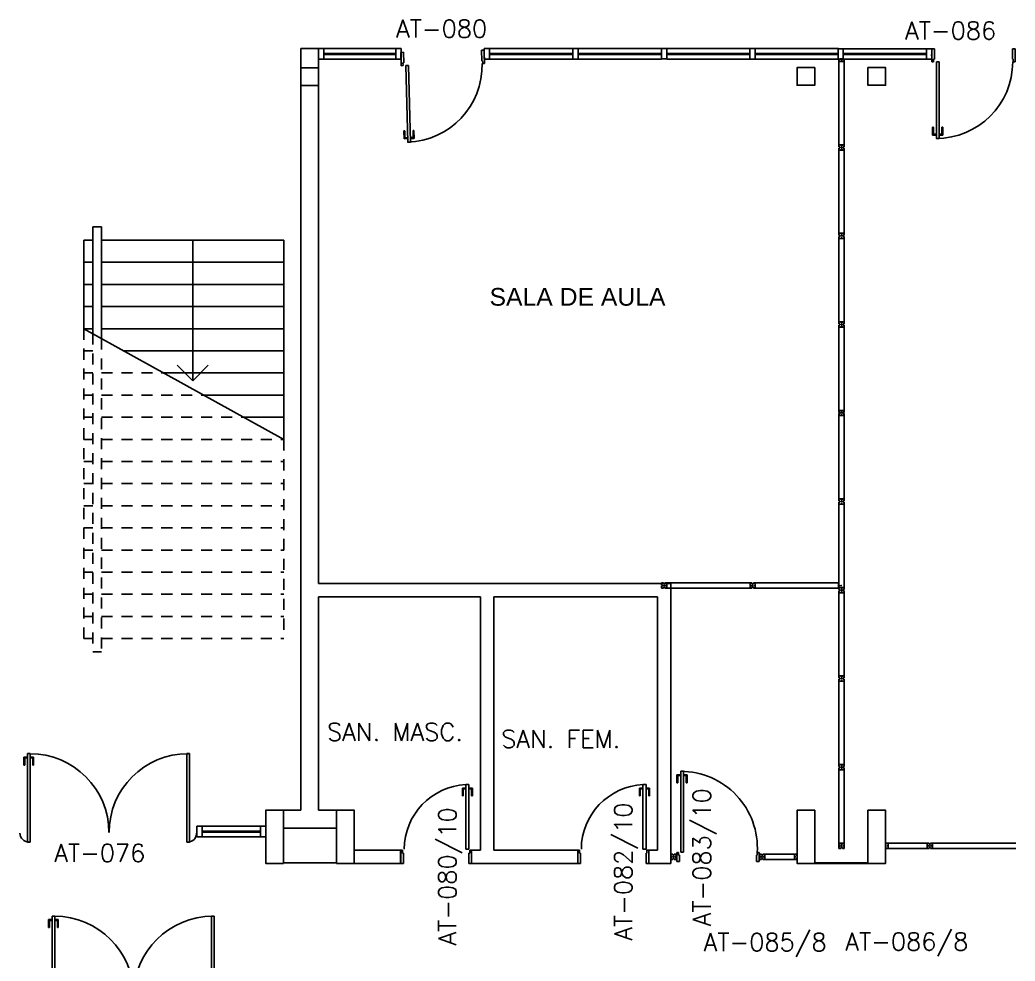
# Model space of a CAD drawing. Header units: millimetres. Extents: x 2860 to 3104, y 1039 to 1134.
# Drawn here: x 2947.93 to 2959.17, y 1060.27 to 1070.9 of the extents above; entities that cross this region are included whole.
import ezdxf

# ---------------------------------------------------------------- set-up
doc = ezdxf.new("R2010")
doc.units = ezdxf.units.MM
doc.linetypes.add('HIDDEN2', pattern=[0.1875, 0.125, -0.0625])
for name, color, linetype in [('ALV', 2, 'Continuous'), ('DIV', 2, 'Continuous'), ('ESC', 1, 'Continuous'), ('ESQ', 2, 'Continuous'), ('ESTR', 3, 'Continuous'), ('PORTA', 2, 'Continuous'), ('TEXTO', 2, 'Continuous'), ('TEXTO-ENDEREÇO', 2, 'Continuous')]:
    doc.layers.add(name, color=color, linetype=linetype)
doc.styles.get("Standard").update_dxf_attribs({"font": 'arial.ttf'})
doc.styles.add('UNB-100', font='simplex.shx', dxfattribs={"height": 0.2})
doc.styles.add('UNB-100-1', font='simplex.shx', dxfattribs={"height": 0.2})

# ---------------------------------------------------------------- blocks, each defined once
blk = doc.blocks.new('PILINT-TTS')
for points in [[(-0.2, 0), (-0.2, -0.2), (0, -0.2), (0, 0)], [(-0.8, 0), (-0.8, -0.2), (-1, -0.2), (-1, 0)], [(-0.8, -8.39), (-0.8, -8.99), (-1, -8.99), (-1, -8.39)]]:
    blk.add_lwpolyline(points, close=True)
blk.add_lwpolyline([(-0.2, -8.99), (0, -8.99), (0, -8.39), (-0.2, -8.39), (-0.2, -8.99)])
blk = doc.blocks.new('DIVMT-TTS')
for p, q in [((-0.03, 0.03), (-0.03, 0.006)), ((-0.008, 0.03), (-0.03, 0.03)), ((-0.0185, 0.006), (-0.03, 0.006)), ((-0.0185, -0.006), (-0.0185, 0.006)), ((-0.008, 0.03), (-0.008, 0.02)), ((-0.008, 0.02), (0.008, 0.02)), ((-0.0051, 0), (0.0051, 0)), ((0.0051, 0), (-0.0051, 0)), ((-0.0051, 0), (0.0051, 0)), ((0, -0.0051), (0, 0.0051)), ((0, 0.0051), (0, -0.0051)), ((0.008, 0.03), (0.008, 0.02)), ((0.008, 0.03), (0.03, 0.03)), ((0.0205, 0.006), (0.03, 0.006)), ((0.0205, -0.006), (0.0205, 0.006)), ((0.0205, 0.006), (0.0205, -0.006)), ((0.0205, 0.006), (0.03, 0.006)), ((0.97, 0.03), (0.03, 0.03)), ((0.03, 0.006), (0.03, 0.03)), ((0.03, -0.03), (0.03, 0.03)), ((0.03, -0.005), (0.03, 0.005)), ((0.97, -0.03), (0.97, 0.03)), ((0.97, 0.03), (0.97, 0.009)), ((0.97, 0.009), (0.97, 0.027)), ((0.9795, 0.006), (0.97, 0.006)), ((0.97, -0.005), (0.97, 0.005)), ((0.9795, 0.006), (0.9795, -0.006)), ((1.0051, 0), (0.9949, 0)), ((1, 0.0051), (1, -0.0051)), ((-0.0185, -0.006), (-0.03, -0.006)), ((-0.03, -0.03), (-0.03, -0.006)), ((-0.008, -0.03), (-0.03, -0.03)), ((-0.008, -0.03), (-0.008, -0.02)), ((-0.008, -0.02), (0.008, -0.02)), ((0.008, -0.03), (0.008, -0.02)), ((0.008, -0.03), (0.03, -0.03)), ((0.0205, -0.006), (0.03, -0.006)), ((0.0205, -0.006), (0.03, -0.006)), ((0.03, -0.006), (0.03, -0.03)), ((0.97, -0.03), (0.03, -0.03)), ((0.9795, -0.006), (0.97, -0.006)), ((0.97, -0.009), (0.97, -0.027))]:
    blk.add_line(p, q)
blk = doc.blocks.new('PTDP-TTS')
at = {"color": 2}
for p, q in [((0.084, 0.9), (0.115, 0.9)), ((0.084, -0.1), (0.084, 0.9)), ((0.114, -0.1), (0.114, 0.9)), ((1.884, 0.9), (1.914, 0.9)), ((1.884, -0.1), (1.884, 0.9)), ((1.914, -0.1), (1.914, 0.9)), ((0.084, -0.1), (0.115, -0.1)), ((1.885, -0.101), (1.915, -0.101))]:
    blk.add_line(p, q, dxfattribs=at)
at = {"color": 1}
for centre, radius, start, end in [((0.114, 0.006), 0.892, 0, 90), ((1.899, 0.006), 0.892, 90, 180), ((0.098, 0), 0.098, 180, 270), ((1.896, -0.001), 0.0991, 271.7192, 0)]:
    blk.add_arc(centre, radius, start, end, dxfattribs=at)
at = {"layer": 'ESQ', "color": 1}
for p, q in [((0.044, 0.86), (0.044, 0.77)), ((0.044, 0.86), (0.084, 0.86)), ((0.054, 0.85), (0.054, 0.77)), ((0.054, 0.85), (0.084, 0.85)), ((0.154, 0.86), (0.114, 0.86)), ((0.144, 0.85), (0.114, 0.85)), ((0.144, 0.85), (0.144, 0.77)), ((0.154, 0.86), (0.154, 0.77)), ((0.054, 0.77), (0.044, 0.77)), ((0.144, 0.77), (0.154, 0.77))]:
    blk.add_line(p, q, dxfattribs=at)
blk = doc.blocks.new('PE80-TTS')
for p, q in [((0.075, 0), (-0.075, 0)), ((-0.075, -0.03), (-0.075, 0)), ((0.075, 0), (0.075, -0.02)), ((0.777, 0.01), (0.687, 0.01)), ((0.687, 0), (0.687, 0.01)), ((0.777, 0.01), (0.777, -0.03)), ((0.04, -0.03), (-0.075, -0.03)), ((0.075, -0.02), (0.04, -0.02)), ((0.04, -0.03), (0.04, -0.02)), ((0.085, -0.03), (0.817, -0.03)), ((0.085, -0.03), (0.085, -0.065)), ((0.085, -0.065), (0.817, -0.065)), ((0.767, 0), (0.687, 0)), ((0.767, -0.095), (0.687, -0.095)), ((0.687, -0.095), (0.687, -0.105)), ((0.777, -0.105), (0.687, -0.105)), ((0.767, 0), (0.767, -0.03)), ((0.767, -0.095), (0.767, -0.065)), ((0.777, -0.105), (0.777, -0.065)), ((0.817, -0.065), (0.817, -0.03)), ((0.04, -0.771), (-0.075, -0.771)), ((-0.075, -0.771), (-0.075, -0.801)), ((0.04, -0.771), (0.04, -0.781)), ((0.075, -0.781), (0.04, -0.781)), ((0.075, -0.801), (0.075, -0.781)), ((0.075, -0.801), (-0.075, -0.801)), ((0.075, -0.802), (-0.075, -0.802))]:
    blk.add_line(p, q)
at = {"color": 1}
blk.add_arc((0.085, -0.03), 0.731, 270, 357.3429, dxfattribs=at)
blk = doc.blocks.new('PDV2E-TTS')
at = {"layer": 'DIV'}
for p, q in [((-0.967, 0.035), (-0.967, 0.05)), ((-0.967, 0.05), (-0.937, 0.05)), ((-0.967, -0.035), (-0.967, 0.035)), ((-0.937, 0.05), (-0.937, -0.02)), ((-0.068, 0.05), (-0.068, -0.02)), ((-0.038, 0.05), (-0.068, 0.05)), ((-0.038, 0.035), (-0.038, 0.05)), ((-0.038, -0.035), (-0.038, 0.035)), ((-0.967, -0.05), (-0.967, -0.035)), ((-0.947, -0.05), (-0.967, -0.05)), ((-0.947, -0.02), (-0.947, -0.05)), ((-0.947, -0.02), (-0.937, -0.02)), ((-0.083, -0.054), (-0.113, -0.054)), ((-0.113, -0.054), (-0.113, -0.969)), ((-0.083, -0.054), (-0.083, -0.969)), ((-0.059, -0.02), (-0.068, -0.02)), ((-0.059, -0.02), (-0.059, -0.05)), ((-0.059, -0.05), (-0.037, -0.05)), ((-0.038, -0.05), (-0.038, -0.035)), ((-0.113, -0.969), (-0.083, -0.969))]:
    blk.add_line(p, q, dxfattribs=at)
at = {"layer": 'DIV', "color": 1}
for p, q in [((-0.145, -0.839), (-0.155, -0.839)), ((-0.155, -0.929), (-0.155, -0.839)), ((-0.145, -0.919), (-0.145, -0.839)), ((-0.05, -0.839), (-0.04, -0.839)), ((-0.05, -0.919), (-0.05, -0.839)), ((-0.04, -0.929), (-0.04, -0.839)), ((-0.155, -0.929), (-0.115, -0.929)), ((-0.145, -0.919), (-0.115, -0.919)), ((-0.05, -0.919), (-0.08, -0.919)), ((-0.04, -0.929), (-0.08, -0.929))]:
    blk.add_line(p, q, dxfattribs=at)
blk.add_arc((-0.081, -0.101), 0.867, 176.6046, 269.9049, dxfattribs=at)
blk = doc.blocks.new('ESCA-TTS')
at = {"color": 1}
for p, q in [((-0.2, 0.15), (-0.2, -1.111)), ((-0.1, 0.15), (-0.2, 0.15)), ((-0.1, 0.15), (-0.1, -1.055)), ((-0.2, 0), (-2.26, 0)), ((0, 0), (-0.1, 0)), ((0, 0), (0, -1)), ((-0.2, -0.25), (-2.26, -0.25)), ((0, -0.25), (-0.1, -0.25)), ((-0.2, -0.5), (-2.26, -0.5)), ((0, -0.5), (-0.1, -0.5)), ((-0.2, -0.75), (-2.26, -0.75)), ((0, -0.75), (-0.1, -0.75)), ((-0.2, -1), (-2.26, -1)), ((0, -1), (-0.1, -1)), ((-0.452, -1.25), (-2.26, -1.25)), ((-0.904, -1.5), (-2.26, -1.5)), ((-1.356, -1.75), (-2.26, -1.75)), ((-1.808, -2), (-2.26, -2))]:
    blk.add_line(p, q, dxfattribs=at)
at = {"color": 1, "linetype": 'Continuous'}
for p in [(-2.26, 0), (0, -1)]:
    blk.add_line(p, (-2.26, -2.25), dxfattribs=at)
at = {"color": 1, "linetype": 'HIDDEN2'}
for p, q in [((0, -1), (0, -4.5)), ((-0.2, -1.111), (-0.2, -4.65)), ((-0.1, -1.055), (-0.1, -4.65)), ((0, -1.25), (-0.1, -1.25)), ((-0.2, -1.5), (-0.904, -1.5)), ((0, -1.5), (-0.1, -1.5)), ((-0.2, -1.75), (-1.356, -1.75)), ((0, -1.75), (-0.1, -1.75)), ((-0.2, -2), (-1.808, -2)), ((0, -2), (-0.1, -2)), ((-2.26, -2.25), (-2.26, -4.5)), ((-0.2, -2.25), (-2.26, -2.25)), ((0, -2.25), (-0.1, -2.25)), ((-0.2, -2.5), (-2.26, -2.5)), ((0, -2.5), (-0.1, -2.5)), ((-0.2, -2.75), (-2.26, -2.75)), ((0, -2.75), (-0.1, -2.75)), ((-0.2, -3), (-2.26, -3)), ((0, -3), (-0.1, -3)), ((-0.2, -3.25), (-2.26, -3.25)), ((0, -3.25), (-0.1, -3.25)), ((-0.2, -3.5), (-2.26, -3.5)), ((0, -3.5), (-0.1, -3.5)), ((-0.2, -3.75), (-2.26, -3.75)), ((0, -3.75), (-0.1, -3.75)), ((-0.2, -4), (-2.26, -4)), ((0, -4), (-0.1, -4)), ((-0.2, -4.25), (-2.26, -4.25)), ((0, -4.25), (-0.1, -4.25)), ((-0.2, -4.5), (-2.26, -4.5)), ((0, -4.5), (-0.1, -4.5)), ((-0.1, -4.65), (-0.2, -4.65))]:
    blk.add_line(p, q, dxfattribs=at)
blk = doc.blocks.new('PDV1E-TTS')
at = {"layer": 'DIV'}
for p, q in [((-0.94, 0.075), (-0.91, 0.075)), ((-0.94, 0.06), (-0.94, 0.075)), ((-0.94, -0.06), (-0.94, 0.06)), ((-0.91, 0.075), (-0.91, -0.045)), ((0, 0.075), (-0.03, 0.075)), ((-0.03, 0.075), (-0.03, -0.045)), ((0, 0.06), (0, 0.075)), ((0, -0.06), (0, 0.06)), ((0, 0), (0.012, 0)), ((-0.94, -0.075), (-0.94, -0.06)), ((-0.92, -0.075), (-0.94, -0.075)), ((-0.92, -0.045), (-0.92, -0.075)), ((-0.92, -0.045), (-0.91, -0.045)), ((-0.082, -0.075), (-0.082, -0.94)), ((-0.052, -0.075), (-0.082, -0.075)), ((-0.052, -0.075), (-0.052, -0.94)), ((-0.02, -0.045), (-0.03, -0.045)), ((-0.02, -0.045), (-0.02, -0.075)), ((-0.02, -0.075), (0, -0.075)), ((0, -0.075), (0, -0.06)), ((-0.114, -0.81), (-0.124, -0.81)), ((-0.124, -0.9), (-0.124, -0.81)), ((-0.114, -0.89), (-0.114, -0.81)), ((-0.114, -0.89), (-0.084, -0.89)), ((-0.019, -0.89), (-0.049, -0.89)), ((-0.019, -0.81), (-0.009, -0.81)), ((-0.019, -0.89), (-0.019, -0.81)), ((-0.009, -0.9), (-0.009, -0.81)), ((-0.124, -0.9), (-0.084, -0.9)), ((-0.082, -0.94), (-0.052, -0.94)), ((-0.009, -0.9), (-0.049, -0.9))]:
    blk.add_line(p, q, dxfattribs=at)
blk.add_arc((-0.048, -0.075), 0.865, 180, 270, dxfattribs=at)
blk = doc.blocks.new('DIV-TTS')
for p, q in [((-0.0051, 0), (0.0051, 0)), ((0, -0.0051), (0, 0.0051)), ((0.0205, 0.006), (0.03, 0.006)), ((0.0205, -0.006), (0.0205, 0.006)), ((0.03, 0.03), (0.97, 0.03)), ((0.03, 0.03), (0.03, -0.03)), ((0.03, 0.009), (0.03, 0.027)), ((0.03, 0.005), (0.03, -0.005)), ((0.97, 0.03), (0.97, -0.03)), ((0.9795, 0.006), (0.97, 0.006)), ((0.97, 0.005), (0.97, -0.005)), ((0.9795, -0.006), (0.9795, 0.006)), ((1.0051, 0), (0.9949, 0)), ((0.9949, 0), (1.0051, 0)), ((1, -0.0051), (1, 0.0051)), ((0.0205, -0.006), (0.03, -0.006)), ((0.03, -0.03), (0.03, -0.009)), ((0.03, -0.009), (0.03, -0.027)), ((0.03, -0.03), (0.97, -0.03)), ((0.9795, -0.006), (0.97, -0.006))]:
    blk.add_line(p, q)
blk = doc.blocks.new('MTINI-TTS')
for p, q in [((-0.03, 0.008), (-0.03, 0.03)), ((0.03, 0.03), (-0.03, 0.03)), ((-0.03, 0.008), (-0.02, 0.008)), ((-0.009, 0.03), (-0.027, 0.03)), ((-0.02, 0.008), (-0.02, 0)), ((-0.001, 0), (-0.02, 0)), ((-0.006, 0.02), (-0.006, 0.03)), ((-0.006, 0.023), (-0.006, 0.027)), ((-0.006, 0.02), (0.006, 0.02)), ((0.005, 0.03), (-0.005, 0.03)), ((0.005, 0), (-0.005, 0)), ((0.004, 0.02), (-0.004, 0.02)), ((0.02, 0), (-0.001, 0)), ((0, -0.005), (0, 0.005)), ((0.006, 0.02), (0.006, 0.03)), ((0.006, 0.023), (0.006, 0.027)), ((0.009, 0.03), (0.027, 0.03)), ((0.03, 0.008), (0.02, 0.008)), ((0.02, 0), (0.02, 0.008)), ((0.03, 0.008), (0.03, 0.03))]:
    blk.add_line(p, q)
blk = doc.blocks.new('MTT-TTS')
for p, q in [((-0.008, 0.03), (-0.03, 0.03)), ((-0.03, 0.03), (-0.03, 0.006)), ((-0.0185, 0.006), (-0.03, 0.006)), ((-0.0185, -0.006), (-0.0185, 0.006)), ((-0.008, 0.03), (-0.008, 0.02)), ((-0.008, 0.02), (0.008, 0.02)), ((-0.0051, 0), (0.0051, 0)), ((0, -0.0051), (0, 0.0051)), ((0.008, 0.03), (0.03, 0.03)), ((0.008, 0.03), (0.008, 0.02)), ((0.0205, -0.006), (0.0205, 0.006)), ((0.0205, 0.006), (0.03, 0.006)), ((0.03, 0.006), (0.03, 0.03)), ((-0.03, -0.03), (-0.03, -0.006)), ((-0.0185, -0.006), (-0.03, -0.006)), ((-0.008, -0.03), (-0.03, -0.03)), ((-0.008, -0.02), (0.008, -0.02)), ((-0.008, -0.03), (-0.008, -0.02)), ((0.008, -0.03), (0.008, -0.02)), ((0.008, -0.03), (0.03, -0.03)), ((0.0205, -0.006), (0.03, -0.006)), ((0.03, -0.006), (0.03, -0.03))]:
    blk.add_line(p, q)

msp = doc.modelspace()

# ---------------------------------------------------------------- linework, layer by layer
at = {"layer": 'ALV'}
for p, q in [((2951.103, 1070.164), (2951.103, 1061.974)), ((2951.303, 1070.164), (2951.303, 1064.537)), ((2951.303, 1064.537), (2955.283, 1064.537)), ((2955.283, 1061.374), (2955.283, 1064.537)), ((2951.303, 1064.387), (2951.303, 1061.974)), ((2951.303, 1064.387), (2953.133, 1064.387)), ((2953.133, 1061.524), (2953.133, 1064.387)), ((2953.283, 1061.524), (2953.283, 1064.387)), ((2953.283, 1064.387), (2955.133, 1064.387)), ((2955.133, 1061.524), (2955.133, 1064.387)), ((2951.103, 1061.974), (2950.908, 1061.974)), ((2951.303, 1061.974), (2951.507, 1061.974)), ((2950.908, 1061.774), (2951.508, 1061.774)), ((2951.708, 1061.524), (2952.232, 1061.524)), ((2952.232, 1061.524), (2952.231, 1061.374)), ((2953.033, 1061.374), (2953.033, 1061.524)), ((2953.033, 1061.524), (2953.133, 1061.524)), ((2953.283, 1061.524), (2954.232, 1061.524)), ((2954.232, 1061.524), (2954.231, 1061.374)), ((2955.033, 1061.374), (2955.033, 1061.524)), ((2955.033, 1061.524), (2955.133, 1061.524)), ((2951.708, 1061.374), (2952.231, 1061.374)), ((2953.033, 1061.374), (2954.231, 1061.374)), ((2955.033, 1061.374), (2955.283, 1061.374))]:
    msp.add_line(p, q, dxfattribs=at)
at = {"layer": 'DIV'}
for p, q in [((2957.181, 1062.47), (2957.181, 1062.492)), ((2957.181, 1062.492), (2957.205, 1062.492)), ((2957.181, 1062.47), (2957.191, 1062.47)), ((2957.181, 1062.454), (2957.191, 1062.454)), ((2957.181, 1062.454), (2957.181, 1062.432)), ((2957.181, 1061.602), (2957.181, 1062.432)), ((2957.205, 1062.432), (2957.181, 1062.432)), ((2957.181, 1062.432), (2957.241, 1062.432)), ((2957.191, 1062.47), (2957.191, 1062.454)), ((2957.205, 1062.48), (2957.205, 1062.492)), ((2957.205, 1062.48), (2957.217, 1062.48)), ((2957.205, 1062.441), (2957.217, 1062.441)), ((2957.205, 1062.441), (2957.205, 1062.432)), ((2957.217, 1062.441), (2957.205, 1062.441)), ((2957.205, 1062.441), (2957.205, 1062.432)), ((2957.206, 1062.462), (2957.216, 1062.462)), ((2957.216, 1062.462), (2957.206, 1062.462)), ((2957.206, 1062.432), (2957.216, 1062.432)), ((2957.211, 1062.467), (2957.211, 1062.457)), ((2957.211, 1062.457), (2957.211, 1062.467)), ((2957.211, 1062.467), (2957.211, 1062.457)), ((2957.217, 1062.48), (2957.217, 1062.492)), ((2957.241, 1062.492), (2957.217, 1062.492)), ((2957.217, 1062.441), (2957.217, 1062.432)), ((2957.217, 1062.441), (2957.217, 1062.432)), ((2957.217, 1062.432), (2957.241, 1062.432)), ((2957.241, 1062.47), (2957.231, 1062.47)), ((2957.231, 1062.47), (2957.231, 1062.454)), ((2957.241, 1062.454), (2957.231, 1062.454)), ((2957.241, 1062.47), (2957.241, 1062.492)), ((2957.241, 1062.454), (2957.241, 1062.432)), ((2957.241, 1061.602), (2957.241, 1062.432)), ((2957.181, 1061.602), (2957.241, 1061.602)), ((2957.202, 1061.602), (2957.184, 1061.602)), ((2957.205, 1061.592), (2957.205, 1061.602)), ((2957.217, 1061.592), (2957.205, 1061.592)), ((2957.206, 1061.602), (2957.216, 1061.602)), ((2957.216, 1061.572), (2957.206, 1061.572)), ((2957.211, 1061.567), (2957.211, 1061.577)), ((2957.217, 1061.592), (2957.217, 1061.602)), ((2957.22, 1061.602), (2957.238, 1061.602)), ((2957.241, 1061.602), (2957.22, 1061.602)), ((2957.713, 1061.573), (2957.703, 1061.573)), ((2957.703, 1061.573), (2957.713, 1061.573)), ((2957.703, 1061.573), (2957.713, 1061.573)), ((2957.708, 1061.574), (2957.708, 1061.593)), ((2957.716, 1061.593), (2957.708, 1061.593)), ((2957.708, 1061.578), (2957.708, 1061.568)), ((2957.708, 1061.568), (2957.708, 1061.578)), ((2957.708, 1061.553), (2957.708, 1061.574)), ((2957.708, 1061.553), (2957.716, 1061.553)), ((2957.716, 1061.603), (2957.716, 1061.593)), ((2957.716, 1061.603), (2957.738, 1061.603)), ((2957.716, 1061.543), (2957.716, 1061.553)), ((2957.716, 1061.543), (2957.738, 1061.543)), ((2957.728, 1061.579), (2957.728, 1061.567)), ((2957.728, 1061.579), (2957.738, 1061.579)), ((2957.728, 1061.579), (2957.728, 1061.567)), ((2957.728, 1061.579), (2957.738, 1061.579)), ((2957.728, 1061.569), (2957.728, 1061.577)), ((2957.728, 1061.567), (2957.738, 1061.567)), ((2957.728, 1061.567), (2957.738, 1061.567)), ((2957.73, 1061.579), (2957.735, 1061.579)), ((2957.73, 1061.567), (2957.735, 1061.567)), ((2957.738, 1061.543), (2957.738, 1061.603)), ((2957.738, 1061.543), (2957.738, 1061.603)), ((2957.738, 1061.582), (2957.738, 1061.6)), ((2957.738, 1061.568), (2957.738, 1061.578)), ((2957.738, 1061.568), (2957.738, 1061.578)), ((2957.738, 1061.564), (2957.738, 1061.546)), ((2955.283, 1061.419), (2955.283, 1061.479)), ((2955.283, 1061.479), (2955.283, 1061.458)), ((2955.283, 1061.479), (2955.283, 1061.455)), ((2955.305, 1061.479), (2955.283, 1061.479)), ((2955.283, 1061.458), (2955.283, 1061.476)), ((2955.292, 1061.455), (2955.283, 1061.455)), ((2955.294, 1061.455), (2955.283, 1061.455)), ((2955.283, 1061.444), (2955.283, 1061.454)), ((2955.292, 1061.443), (2955.283, 1061.443)), ((2955.294, 1061.443), (2955.283, 1061.443)), ((2955.283, 1061.419), (2955.283, 1061.443)), ((2955.283, 1061.44), (2955.283, 1061.422)), ((2955.305, 1061.419), (2955.283, 1061.419)), ((2955.304, 1061.479), (2955.286, 1061.479)), ((2955.292, 1061.455), (2955.292, 1061.443)), ((2955.294, 1061.443), (2955.294, 1061.455)), ((2955.305, 1061.479), (2955.305, 1061.469)), ((2955.305, 1061.469), (2955.321, 1061.469)), ((2955.305, 1061.419), (2955.305, 1061.429)), ((2955.305, 1061.429), (2955.321, 1061.429)), ((2955.318, 1061.449), (2955.308, 1061.449)), ((2955.318, 1061.449), (2955.308, 1061.449)), ((2955.308, 1061.449), (2955.318, 1061.449)), ((2955.318, 1061.449), (2955.308, 1061.449)), ((2955.308, 1061.449), (2955.318, 1061.449)), ((2955.313, 1061.444), (2955.313, 1061.454)), ((2955.313, 1061.454), (2955.313, 1061.444)), ((2955.313, 1061.444), (2955.313, 1061.454)), ((2955.313, 1061.454), (2955.313, 1061.444)), ((2955.321, 1061.479), (2955.321, 1061.469)), ((2955.321, 1061.479), (2955.343, 1061.479)), ((2955.321, 1061.419), (2955.321, 1061.429)), ((2955.321, 1061.419), (2955.343, 1061.419)), ((2955.343, 1061.479), (2955.322, 1061.479)), ((2955.322, 1061.479), (2955.34, 1061.479)), ((2955.333, 1061.455), (2955.343, 1061.455)), ((2955.333, 1061.443), (2955.333, 1061.455)), ((2955.333, 1061.455), (2955.333, 1061.443)), ((2955.333, 1061.455), (2955.343, 1061.455)), ((2955.333, 1061.443), (2955.343, 1061.443)), ((2955.333, 1061.443), (2955.343, 1061.443)), ((2955.343, 1061.455), (2955.343, 1061.479)), ((2955.343, 1061.419), (2955.343, 1061.479)), ((2955.343, 1061.444), (2955.343, 1061.454)), ((2955.343, 1061.443), (2955.343, 1061.419)), ((2956.283, 1061.479), (2956.283, 1061.455)), ((2956.305, 1061.479), (2956.283, 1061.479)), ((2956.283, 1061.419), (2956.283, 1061.479)), ((2956.283, 1061.479), (2956.283, 1061.458)), ((2956.283, 1061.458), (2956.283, 1061.476)), ((2956.294, 1061.455), (2956.283, 1061.455)), ((2956.292, 1061.455), (2956.283, 1061.455)), ((2956.283, 1061.444), (2956.283, 1061.454)), ((2956.294, 1061.443), (2956.283, 1061.443)), ((2956.283, 1061.419), (2956.283, 1061.443)), ((2956.292, 1061.443), (2956.283, 1061.443)), ((2956.283, 1061.44), (2956.283, 1061.422)), ((2956.305, 1061.419), (2956.283, 1061.419)), ((2956.292, 1061.455), (2956.292, 1061.443)), ((2956.294, 1061.443), (2956.294, 1061.455)), ((2956.305, 1061.479), (2956.305, 1061.469)), ((2956.305, 1061.469), (2956.321, 1061.469)), ((2956.305, 1061.419), (2956.305, 1061.429)), ((2956.305, 1061.429), (2956.321, 1061.429)), ((2956.308, 1061.449), (2956.318, 1061.449)), ((2956.318, 1061.449), (2956.308, 1061.449)), ((2956.308, 1061.449), (2956.318, 1061.449)), ((2956.318, 1061.449), (2956.308, 1061.449)), ((2956.313, 1061.444), (2956.313, 1061.454)), ((2956.313, 1061.454), (2956.313, 1061.444)), ((2956.313, 1061.454), (2956.313, 1061.444)), ((2956.321, 1061.479), (2956.321, 1061.469)), ((2956.321, 1061.479), (2956.343, 1061.479)), ((2956.321, 1061.419), (2956.321, 1061.429)), ((2956.321, 1061.419), (2956.343, 1061.419)), ((2956.333, 1061.455), (2956.343, 1061.455)), ((2956.333, 1061.443), (2956.333, 1061.455)), ((2956.333, 1061.455), (2956.333, 1061.443)), ((2956.333, 1061.455), (2956.343, 1061.455)), ((2956.333, 1061.443), (2956.343, 1061.443)), ((2956.333, 1061.443), (2956.343, 1061.443)), ((2956.343, 1061.455), (2956.343, 1061.479)), ((2956.343, 1061.419), (2956.343, 1061.479)), ((2956.678, 1061.479), (2956.343, 1061.479)), ((2956.343, 1061.444), (2956.343, 1061.454)), ((2956.343, 1061.443), (2956.343, 1061.419)), ((2956.678, 1061.419), (2956.343, 1061.419)), ((2956.7, 1061.479), (2956.678, 1061.479)), ((2956.678, 1061.479), (2956.678, 1061.419)), ((2956.678, 1061.459), (2956.678, 1061.477)), ((2956.678, 1061.458), (2956.678, 1061.476)), ((2956.687, 1061.456), (2956.678, 1061.456)), ((2956.678, 1061.445), (2956.678, 1061.455)), ((2956.687, 1061.455), (2956.678, 1061.455)), ((2956.678, 1061.454), (2956.678, 1061.444)), ((2956.687, 1061.444), (2956.678, 1061.444)), ((2956.687, 1061.443), (2956.678, 1061.443)), ((2956.678, 1061.441), (2956.678, 1061.423)), ((2956.678, 1061.44), (2956.678, 1061.422)), ((2956.7, 1061.419), (2956.678, 1061.419)), ((2956.685, 1061.455), (2956.681, 1061.455)), ((2956.685, 1061.443), (2956.681, 1061.443)), ((2956.687, 1061.456), (2956.687, 1061.444)), ((2956.687, 1061.443), (2956.687, 1061.455)), ((2956.687, 1061.453), (2956.687, 1061.445)), ((2956.7, 1061.479), (2956.7, 1061.469)), ((2956.708, 1061.469), (2956.7, 1061.469)), ((2956.7, 1061.419), (2956.7, 1061.429)), ((2956.708, 1061.429), (2956.7, 1061.429)), ((2956.713, 1061.449), (2956.702, 1061.449)), ((2956.708, 1061.469), (2956.708, 1061.429)), ((2950.908, 1061.38), (2951.51, 1061.38)), ((2956.908, 1061.38), (2957.51, 1061.38)), ((2956.908, 1061.374), (2957.51, 1061.374))]:
    msp.add_line(p, q, dxfattribs=at)
at = {"layer": 'ESC'}
for p, q in [((2949.883, 1068.414), (2949.883, 1066.824)), ((2949.883, 1066.824), (2949.706, 1067.001)), ((2949.883, 1066.824), (2950.059, 1067.001))]:
    msp.add_line(p, q, dxfattribs=at)
at = {"layer": 'ESQ'}
for p, q in [((2951.305, 1070.579), (2951.105, 1070.579)), ((2951.105, 1070.579), (2951.105, 1070.361)), ((2951.364, 1070.578), (2951.304, 1070.578)), ((2951.304, 1070.578), (2951.304, 1070.458)), ((2951.364, 1070.578), (2952.175, 1070.578)), ((2951.364, 1070.458), (2951.364, 1070.578)), ((2951.364, 1070.524), (2952.175, 1070.524)), ((2952.176, 1070.458), (2952.176, 1070.578)), ((2952.176, 1070.578), (2952.236, 1070.578)), ((2952.236, 1070.578), (2952.236, 1070.459)), ((2953.176, 1070.458), (2953.176, 1070.578)), ((2953.176, 1070.578), (2953.236, 1070.578)), ((2953.236, 1070.578), (2954.175, 1070.578)), ((2953.236, 1070.578), (2953.236, 1070.459)), ((2953.236, 1070.524), (2954.175, 1070.524)), ((2954.176, 1070.458), (2954.176, 1070.578)), ((2954.176, 1070.578), (2954.236, 1070.578)), ((2954.236, 1070.578), (2954.236, 1070.459)), ((2955.176, 1070.578), (2954.237, 1070.578)), ((2955.176, 1070.524), (2954.237, 1070.524)), ((2955.176, 1070.458), (2955.176, 1070.578)), ((2955.176, 1070.578), (2955.236, 1070.578)), ((2955.236, 1070.578), (2956.175, 1070.578)), ((2955.236, 1070.578), (2955.236, 1070.459)), ((2955.236, 1070.524), (2956.175, 1070.524)), ((2956.176, 1070.458), (2956.176, 1070.578)), ((2956.176, 1070.578), (2956.236, 1070.578)), ((2956.236, 1070.578), (2957.175, 1070.578)), ((2956.236, 1070.578), (2956.236, 1070.459)), ((2956.236, 1070.524), (2957.171, 1070.524)), ((2957.231, 1070.577), (2957.171, 1070.577)), ((2957.171, 1070.577), (2957.171, 1070.458)), ((2957.231, 1070.457), (2957.231, 1070.577)), ((2958.171, 1070.577), (2957.232, 1070.577)), ((2958.171, 1070.523), (2957.232, 1070.523)), ((2958.171, 1070.577), (2958.171, 1070.458)), ((2958.231, 1070.577), (2958.171, 1070.577)), ((2958.231, 1070.457), (2958.231, 1070.577)), ((2951.304, 1070.458), (2951.364, 1070.458)), ((2951.305, 1070.36), (2951.305, 1070.459)), ((2952.176, 1070.512), (2951.364, 1070.512)), ((2952.176, 1070.458), (2951.364, 1070.458)), ((2952.236, 1070.458), (2952.176, 1070.458)), ((2953.236, 1070.458), (2953.176, 1070.458)), ((2954.176, 1070.512), (2953.236, 1070.512)), ((2954.176, 1070.458), (2953.236, 1070.458)), ((2954.236, 1070.458), (2954.176, 1070.458)), ((2954.236, 1070.512), (2955.176, 1070.512)), ((2954.236, 1070.458), (2955.176, 1070.458)), ((2955.237, 1070.462), (2955.177, 1070.462)), ((2956.176, 1070.512), (2955.236, 1070.512)), ((2956.176, 1070.458), (2955.236, 1070.458)), ((2956.236, 1070.458), (2956.176, 1070.458)), ((2957.171, 1070.512), (2956.236, 1070.512)), ((2957.176, 1070.458), (2956.236, 1070.458)), ((2957.171, 1070.457), (2957.231, 1070.457)), ((2957.231, 1070.511), (2958.171, 1070.511)), ((2957.231, 1070.457), (2958.171, 1070.457)), ((2958.171, 1070.457), (2958.231, 1070.457)), ((2947.975, 1062.576), (2948.015, 1062.576)), ((2947.975, 1062.576), (2947.975, 1062.486)), ((2947.985, 1062.566), (2948.015, 1062.566)), ((2947.985, 1062.566), (2947.985, 1062.486)), ((2948.085, 1062.576), (2948.045, 1062.576)), ((2948.075, 1062.566), (2948.045, 1062.566)), ((2948.075, 1062.566), (2948.075, 1062.486)), ((2948.085, 1062.576), (2948.085, 1062.486)), ((2947.985, 1062.486), (2947.975, 1062.486)), ((2948.075, 1062.486), (2948.085, 1062.486)), ((2949.988, 1061.794), (2949.928, 1061.794)), ((2949.928, 1061.794), (2949.928, 1061.674)), ((2949.988, 1061.674), (2949.988, 1061.794)), ((2950.648, 1061.794), (2949.989, 1061.794)), ((2950.708, 1061.794), (2950.648, 1061.794)), ((2950.648, 1061.794), (2950.648, 1061.674)), ((2950.708, 1061.674), (2950.708, 1061.794)), ((2949.928, 1061.674), (2949.988, 1061.674)), ((2949.988, 1061.728), (2950.648, 1061.728)), ((2949.988, 1061.674), (2950.648, 1061.674)), ((2950.648, 1061.74), (2949.989, 1061.74)), ((2950.648, 1061.674), (2950.708, 1061.674)), ((2957.182, 1061.543), (2957.182, 1061.603)), ((2957.182, 1061.603), (2957.182, 1061.582)), ((2957.182, 1061.603), (2957.182, 1061.579)), ((2957.204, 1061.603), (2957.182, 1061.603)), ((2957.182, 1061.582), (2957.182, 1061.6)), ((2957.191, 1061.579), (2957.182, 1061.579)), ((2957.193, 1061.579), (2957.182, 1061.579)), ((2957.182, 1061.568), (2957.182, 1061.578)), ((2957.191, 1061.567), (2957.182, 1061.567)), ((2957.193, 1061.567), (2957.182, 1061.567)), ((2957.182, 1061.543), (2957.182, 1061.567)), ((2957.182, 1061.564), (2957.182, 1061.546)), ((2957.204, 1061.543), (2957.182, 1061.543)), ((2957.191, 1061.579), (2957.191, 1061.567)), ((2957.193, 1061.567), (2957.193, 1061.579)), ((2957.204, 1061.603), (2957.204, 1061.593)), ((2957.204, 1061.593), (2957.22, 1061.593)), ((2957.204, 1061.543), (2957.204, 1061.553)), ((2957.204, 1061.553), (2957.22, 1061.553)), ((2957.217, 1061.573), (2957.206, 1061.573)), ((2957.206, 1061.573), (2957.217, 1061.573)), ((2957.217, 1061.573), (2957.206, 1061.573)), ((2957.206, 1061.573), (2957.217, 1061.573)), ((2957.212, 1061.578), (2957.212, 1061.568)), ((2957.212, 1061.568), (2957.212, 1061.578)), ((2957.212, 1061.578), (2957.212, 1061.568)), ((2957.22, 1061.603), (2957.22, 1061.593)), ((2957.22, 1061.603), (2957.242, 1061.603)), ((2957.22, 1061.543), (2957.22, 1061.553)), ((2957.22, 1061.543), (2957.242, 1061.543)), ((2957.232, 1061.579), (2957.242, 1061.579)), ((2957.232, 1061.567), (2957.232, 1061.579)), ((2957.232, 1061.579), (2957.232, 1061.567)), ((2957.232, 1061.579), (2957.242, 1061.579)), ((2957.232, 1061.567), (2957.242, 1061.567)), ((2957.232, 1061.567), (2957.242, 1061.567)), ((2957.242, 1061.579), (2957.242, 1061.603)), ((2957.242, 1061.543), (2957.242, 1061.603)), ((2957.242, 1061.568), (2957.242, 1061.578)), ((2957.242, 1061.567), (2957.242, 1061.543)), ((2958.178, 1061.603), (2957.738, 1061.603)), ((2958.178, 1061.543), (2957.738, 1061.543)), ((2958.178, 1061.543), (2958.178, 1061.603)), ((2958.178, 1061.603), (2958.178, 1061.582)), ((2958.178, 1061.603), (2958.178, 1061.579)), ((2958.2, 1061.603), (2958.178, 1061.603)), ((2958.178, 1061.582), (2958.178, 1061.6)), ((2958.187, 1061.579), (2958.178, 1061.579)), ((2958.189, 1061.579), (2958.178, 1061.579)), ((2958.178, 1061.568), (2958.178, 1061.578)), ((2958.187, 1061.567), (2958.178, 1061.567)), ((2958.189, 1061.567), (2958.178, 1061.567)), ((2958.178, 1061.543), (2958.178, 1061.567)), ((2958.178, 1061.564), (2958.178, 1061.546)), ((2958.2, 1061.543), (2958.178, 1061.543)), ((2958.187, 1061.579), (2958.187, 1061.567)), ((2958.189, 1061.567), (2958.189, 1061.579)), ((2958.2, 1061.603), (2958.2, 1061.593)), ((2958.2, 1061.593), (2958.216, 1061.593)), ((2958.2, 1061.543), (2958.2, 1061.553)), ((2958.2, 1061.553), (2958.216, 1061.553)), ((2958.213, 1061.573), (2958.203, 1061.573)), ((2958.203, 1061.573), (2958.213, 1061.573)), ((2958.213, 1061.573), (2958.203, 1061.573)), ((2958.203, 1061.573), (2958.213, 1061.573)), ((2958.203, 1061.573), (2958.213, 1061.573)), ((2958.213, 1061.573), (2958.203, 1061.573)), ((2958.203, 1061.573), (2958.213, 1061.573)), ((2958.213, 1061.573), (2958.203, 1061.573)), ((2958.208, 1061.578), (2958.208, 1061.568)), ((2958.208, 1061.568), (2958.208, 1061.578)), ((2958.208, 1061.578), (2958.208, 1061.568)), ((2958.208, 1061.568), (2958.208, 1061.578)), ((2958.208, 1061.578), (2958.208, 1061.568)), ((2958.208, 1061.578), (2958.208, 1061.568)), ((2958.216, 1061.603), (2958.216, 1061.593)), ((2958.216, 1061.603), (2958.238, 1061.603)), ((2958.216, 1061.543), (2958.216, 1061.553)), ((2958.216, 1061.543), (2958.238, 1061.543)), ((2958.228, 1061.579), (2958.238, 1061.579)), ((2958.228, 1061.567), (2958.228, 1061.579)), ((2958.228, 1061.579), (2958.228, 1061.567)), ((2958.228, 1061.579), (2958.238, 1061.579)), ((2958.228, 1061.567), (2958.238, 1061.567)), ((2958.228, 1061.567), (2958.238, 1061.567)), ((2958.238, 1061.579), (2958.238, 1061.603)), ((2958.238, 1061.543), (2958.238, 1061.603)), ((2959.178, 1061.603), (2958.238, 1061.603)), ((2958.238, 1061.568), (2958.238, 1061.578)), ((2958.238, 1061.567), (2958.238, 1061.543)), ((2959.178, 1061.543), (2958.238, 1061.543))]:
    msp.add_line(p, q, dxfattribs=at)
at = {"layer": 'ESTR', "color": 3}
for points in [[(2951.305, 1070.361), (2951.305, 1070.161), (2951.105, 1070.161), (2951.105, 1070.361)], [(2950.908, 1061.974), (2950.908, 1061.374), (2950.708, 1061.374), (2950.708, 1061.974)]]:
    msp.add_lwpolyline(points, close=True, dxfattribs=at)
msp.add_lwpolyline([(2951.508, 1061.374), (2951.708, 1061.374), (2951.708, 1061.974), (2951.508, 1061.974), (2951.508, 1061.373)], dxfattribs=at)

# ---------------------------------------------------------------- block references
at = {"layer": 'DIV', "xscale": -1, "rotation": 1.552231013385637}
msp.add_blockref('PDV1E-TTS', (2952.236, 1070.46), dxfattribs=at)
at = {"layer": 'DIV', "xscale": -1}
msp.add_blockref('PDV1E-TTS', (2958.231, 1070.502), dxfattribs=at)
at = {"layer": 'DIV'}
for name, p, rotation in [('DIV-TTS', (2957.211, 1070.462), 270), ('DIVMT-TTS', (2957.211, 1069.462), 270), ('DIVMT-TTS', (2957.211, 1068.462), 270), ('DIVMT-TTS', (2957.211, 1067.462), 270), ('DIVMT-TTS', (2957.211, 1066.462), 270), ('DIVMT-TTS', (2957.211, 1065.462), 270), ('DIVMT-TTS', (2957.211, 1064.462), 270), ('DIVMT-TTS', (2957.211, 1063.462), 270), ('PDV2E-TTS', (2955.312, 1061.447), 180)]:
    msp.add_blockref(name, p, dxfattribs=dict(at, rotation=rotation))
for name, p in [('MTT-TTS', (2957.211, 1066.462)), ('DIVMT-TTS', (2955.207, 1064.513)), ('DIVMT-TTS', (2956.207, 1064.513))]:
    msp.add_blockref(name, p, dxfattribs=at)
at = {"layer": 'ESC', "xscale": -1}
msp.add_blockref('ESCA-TTS', (2948.653, 1068.414), dxfattribs=at)
at = {"layer": 'ESQ', "rotation": 180}
msp.add_blockref('MTINI-TTS', (2957.211, 1070.462), dxfattribs=at)
at = {"layer": 'ESQ'}
for p in [(2947.931, 1061.716), (2948.21, 1059.88)]:
    msp.add_blockref('PTDP-TTS', p, dxfattribs=at)
at = {"layer": 'ESTR', "color": 9}
msp.add_blockref('PILINT-TTS', (2957.708, 1070.364), dxfattribs=at)
at = {"layer": 'PORTA', "xscale": -1, "rotation": 270}
for p in [(2953.033, 1061.449), (2955.033, 1061.449)]:
    msp.add_blockref('PE80-TTS', p, dxfattribs=at)

# ---------------------------------------------------------------- texts
at = {"layer": 'TEXTO'}
msp.add_text('SALA DE AULA', height=0.2, dxfattribs=at).set_placement((2953.235, 1067.674))
at = {"layer": 'TEXTO', "style": 'UNB-100'}
for s, p in [('SAN. MASC.', (2951.4, 1062.76)), ('SAN. FEM.', (2953.367, 1062.681))]:
    msp.add_text(s, height=0.2, dxfattribs=at).set_placement(p)
at = {"layer": 'TEXTO-ENDEREÇO', "style": 'UNB-100-1'}
for s, p in [('AT-080', (2952.18, 1070.702)), ('AT-086', (2957.929, 1070.682)), ('AT-076', (2948.319, 1061.392)), ('AT-086/8', (2957.254, 1060.392)), ('AT-085/8', (2955.654, 1060.385))]:
    msp.add_text(s, height=0.2, dxfattribs=at).set_placement(p)
for s, p in [('AT-083/10', (2955.733, 1060.664)), ('AT-080/10', (2952.859, 1060.448)), ('AT-082/10', (2954.845, 1060.501))]:
    msp.add_text(s, height=0.2, rotation=90, dxfattribs=at).set_placement(p)

doc.saveas('drawing.dxf')
